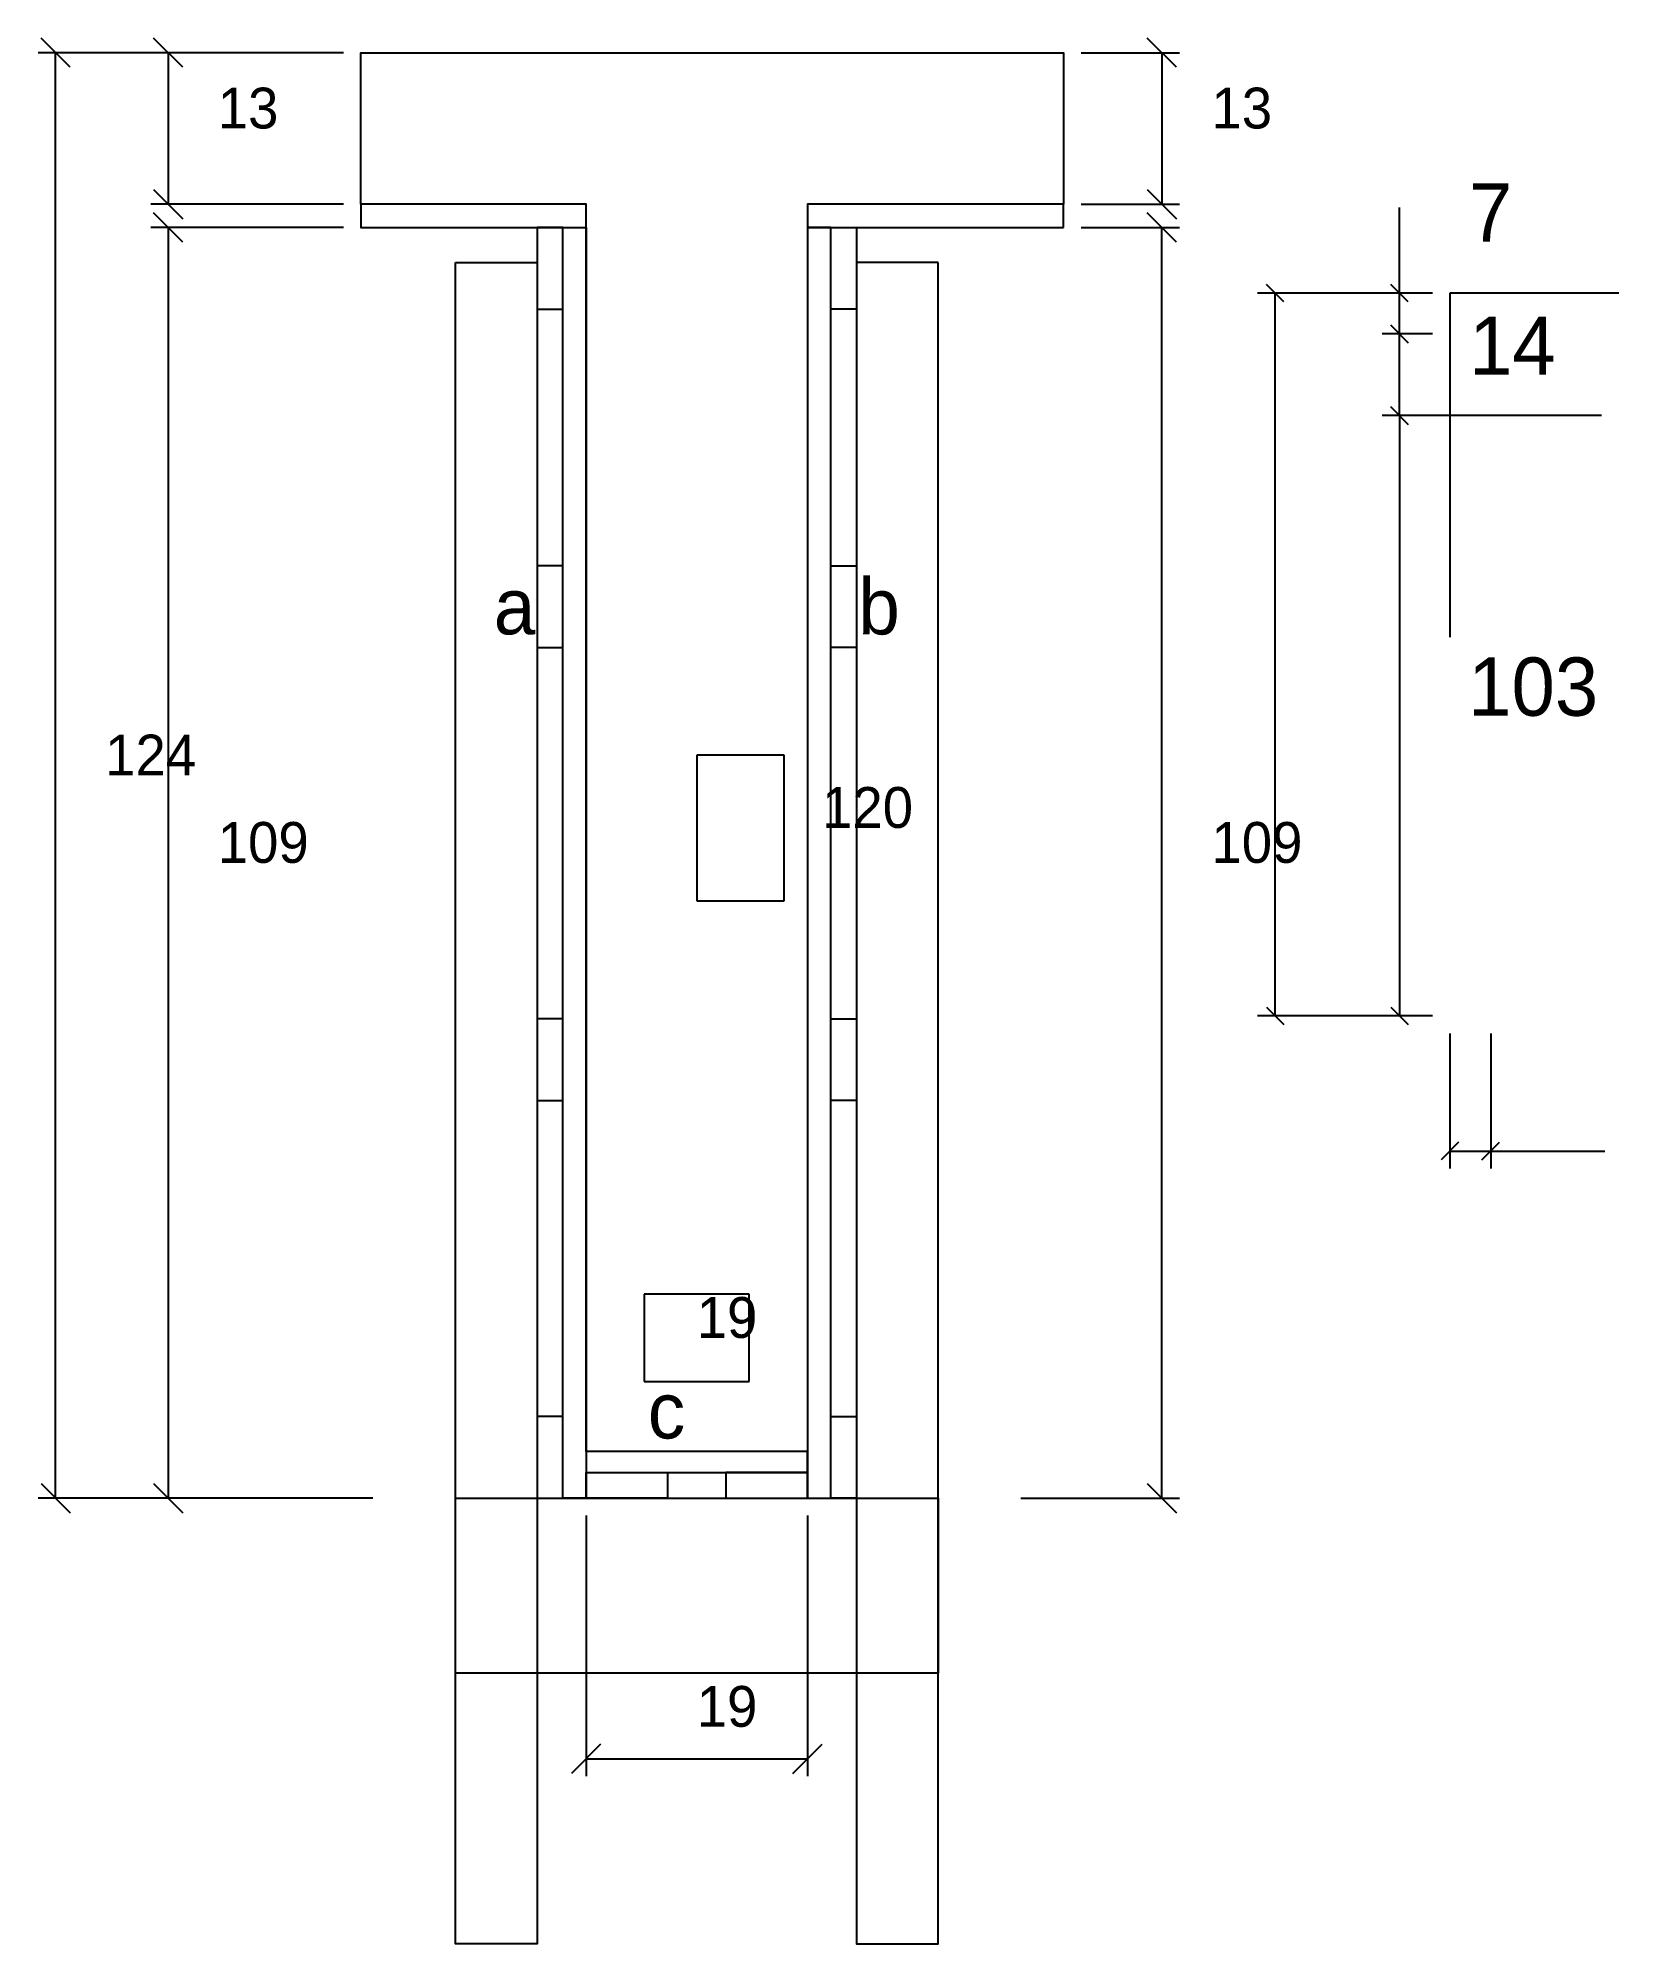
# Model space of a CAD drawing. Extents: x -29 to 242, y -238 to 89.
import ezdxf

# ---------------------------------------------------------------- set-up
doc = ezdxf.new("R2010")
doc.units = 0
for name, color, linetype in [('CONCRETO', 251, 'Continuous'), ('COTA', 241, 'Continuous'), ('Cota Seção (2x)', 241, 'Continuous'), ('detalhes', 7, 'Continuous'), ('Madeira', 126, 'Continuous'), ('Painéis', 200, 'Continuous'), ('SARR_3.5x7', 81, 'Continuous')]:
    doc.layers.add(name, color=color, linetype=linetype)

msp = doc.modelspace()

# ---------------------------------------------------------------- linework, layer by layer
at = {"layer": 'CONCRETO', "color": 251}
msp.add_lwpolyline([(26.613, 60.75), (26.613, 86.75), (147.194, 86.75), (147.194, 60.75), (103.25, 60.75), (103.25, -153.25), (65.25, -153.25), (65.25, 60.75), (26.613, 60.75)], dxfattribs=at)
at = {"layer": 'COTA', "color": 4}
for p, q in [((23.613, 86.75), (-28.763, 86.75)), ((-25.763, -161.25), (-25.763, 86.75)), ((23.613, 86.75), (-9.444, 86.75)), ((-6.444, 86.75), (-6.444, 60.75)), ((150.194, 86.75), (167.065, 86.75)), ((164.065, 86.75), (164.065, 60.75)), ((23.613, 60.75), (-9.444, 60.75)), ((150.194, 60.75), (167.065, 60.75)), ((204.841, 45.485), (204.841, 60.216)), ((23.613, 56.75), (-9.444, 56.75)), ((-6.444, 56.75), (-6.444, -161.25)), ((150.194, 56.75), (167.065, 56.75)), ((164.065, -161.25), (164.065, 56.75)), ((210.482, 45.485), (201.841, 45.485)), ((204.841, 38.485), (204.841, 45.485)), ((210.482, 38.485), (201.841, 38.485)), ((210.482, 38.485), (201.841, 38.485)), ((204.841, 24.485), (204.841, 38.485)), ((239.482, 24.485), (201.841, 24.485)), ((239.482, 24.485), (201.841, 24.485)), ((204.841, 24.485), (204.841, -78.515)), ((210.482, -78.515), (201.841, -78.515)), ((213.482, -81.515), (213.482, -104.695)), ((220.482, -81.515), (220.482, -104.695)), ((213.482, -101.695), (220.482, -101.695)), ((220.482, -101.695), (240.09, -101.695)), ((28.65, -161.25), (-28.763, -161.25)), ((28.65, -161.25), (-9.444, -161.25)), ((139.85, -161.25), (167.065, -161.25)), ((65.25, -164.25), (65.25, -208.977)), ((103.25, -164.25), (103.25, -208.977)), ((65.25, -205.977), (103.25, -205.977))]:
    msp.add_line(p, q, dxfattribs=at)
at = {"layer": 'COTA'}
for p, q in [((206.341, 43.985), (203.341, 46.985)), ((203.341, 39.985), (206.341, 36.985)), ((206.341, 36.985), (203.341, 39.985)), ((203.341, 25.985), (206.341, 22.985)), ((206.341, 22.985), (203.341, 25.985)), ((203.341, -77.015), (206.341, -80.015)), ((214.982, -100.195), (211.982, -103.195)), ((218.982, -103.195), (221.982, -100.195))]:
    msp.add_line(p, q, dxfattribs=at)
at = {"layer": 'COTA', "color": 241}
for p, q in [((242.482, 45.485), (213.482, 45.485)), ((213.482, 45.485), (213.482, -13.515))]:
    msp.add_line(p, q, dxfattribs=at)
at = {"layer": 'COTA'}
for points in [[(-23.263, 84.25), (-28.263, 89.25)], [(-3.944, 84.25), (-8.944, 89.25)], [(166.565, 84.25), (161.565, 89.25)], [(-8.944, 63.25), (-3.944, 58.25)], [(161.565, 63.25), (166.565, 58.25)], [(-3.944, 54.25), (-8.944, 59.25)], [(166.565, 54.25), (161.565, 59.25)], [(-28.263, -158.75), (-23.263, -163.75)], [(-8.944, -158.75), (-3.944, -163.75)], [(161.565, -158.75), (166.565, -163.75)], [(67.75, -203.477), (62.75, -208.477)], [(100.75, -208.477), (105.75, -203.477)]]:
    msp.add_lwpolyline(points, dxfattribs=at)
at = {"layer": 'Cota Seção (2x)', "color": 180}
for p, q in [((84.25, -33.75), (84.25, -58.75)), ((99.25, -33.75), (84.25, -33.75)), ((99.25, -58.75), (99.25, -33.75)), ((84.25, -58.75), (99.25, -58.75)), ((75.25, -126.25), (75.25, -141.25)), ((93.25, -126.25), (75.25, -126.25)), ((93.25, -141.25), (93.25, -126.25)), ((75.25, -141.25), (93.25, -141.25))]:
    msp.add_line(p, q, dxfattribs=at)
at = {"layer": 'Madeira', "color": 126}
for points in [[(56.85, 42.75), (61.25, 42.75), (61.25, 56.75), (56.85, 56.75), (56.85, 42.75)], [(111.65, 42.75), (107.25, 42.75), (107.25, 56.75), (111.65, 56.75), (111.65, 42.75)], [(56.85, -15.289), (61.25, -15.289), (61.25, -1.289), (56.85, -1.289), (56.85, -15.289)], [(111.65, -15.289), (107.25, -15.289), (107.25, -1.289), (111.65, -1.289), (111.65, -15.289)], [(56.85, -93.006), (61.25, -93.006), (61.25, -79.006), (56.85, -79.006), (56.85, -93.006)], [(111.65, -93.006), (107.25, -93.006), (107.25, -79.006), (111.65, -79.006), (111.65, -93.006)], [(56.85, -161.25), (61.25, -161.25), (61.25, -147.25), (56.85, -147.25), (56.85, -161.25)], [(111.65, -161.25), (107.25, -161.25), (107.25, -147.25), (111.65, -147.25), (111.65, -161.25)], [(65.25, -161.25), (65.25, -156.85), (79.25, -156.85), (79.25, -161.25), (65.25, -161.25)], [(103.25, -161.25), (103.25, -156.85), (89.25, -156.85), (89.25, -161.25), (103.25, -161.25)]]:
    msp.add_lwpolyline(points, dxfattribs=at)
at = {"layer": 'Painéis'}
for p, q in [((184.995, 43.985), (181.995, 46.985)), ((181.995, -77.015), (184.995, -80.015))]:
    msp.add_line(p, q, dxfattribs=at)
at = {"layer": 'Painéis', "color": 4}
for p, q in [((210.482, 45.485), (180.495, 45.485)), ((183.495, -78.515), (183.495, 45.485)), ((210.482, -78.515), (180.495, -78.515))]:
    msp.add_line(p, q, dxfattribs=at)
at = {"layer": 'Painéis', "color": 200}
for points in [[(65.25, 56.75), (65.25, 60.75), (26.613, 60.75), (26.613, 56.75), (65.25, 56.75)], [(147.194, 56.75), (147.194, 60.75), (103.25, 60.75), (103.25, 56.75), (147.194, 56.75)], [(61.25, 56.75), (65.25, 56.75), (65.25, -161.25), (61.25, -161.25), (61.25, 56.75)], [(107.25, 56.75), (103.25, 56.75), (103.25, -161.25), (107.25, -161.25), (107.25, 56.75)], [(103.25, -156.85), (103.25, -153.25), (65.25, -153.25), (65.25, -156.85), (103.25, -156.85)]]:
    msp.add_lwpolyline(points, dxfattribs=at)
at = {"layer": 'SARR_3.5x7', "color": 81}
for points in [[(42.85, 50.75), (56.85, 50.75), (56.85, -237.728), (42.85, -237.728), (42.85, 50.75)], [(125.65, 50.75), (111.65, 50.75), (111.65, -237.728), (125.65, -237.728), (125.65, 50.75)], [(42.85, -161.25), (125.65, -161.25), (125.65, -191.308), (42.85, -191.308), (42.85, -161.25)]]:
    msp.add_lwpolyline(points, dxfattribs=at)

# ---------------------------------------------------------------- texts
at = {"layer": 'COTA', "color": 1}
for s, p in [('13', (2.056, 73.75)), ('13', (172.565, 73.75)), ('124', (-17.263, -37.25)), ('109', (2.056, -52.25)), ('109', (172.565, -52.25)), ('19', (84.25, -200.477))]:
    msp.add_text(s, height=7, dxfattribs=at).set_placement(p)
at = {"layer": 'COTA', "color": 240}
for s, p in [('7', (216.768, 54.35)), ('14', (216.768, 31.485)), ('103', (216.622, -27.015))]:
    msp.add_text(s, height=10, dxfattribs=at).set_placement(p)
at = {"layer": 'Cota Seção (2x)', "color": 1}
for s, p in [('120', (105.75, -46.25)), ('19', (84.25, -133.75))]:
    msp.add_text(s, height=7, dxfattribs=at).set_placement(p)
at = {"layer": 'detalhes', "color": 4}
for s, p in [('b', (111.964, -13.06)), ('a', (49.421, -13.049)), ('c', (75.85, -151.014))]:
    msp.add_text(s, height=9.6, dxfattribs=at).set_placement(p)

doc.saveas('drawing.dxf')
